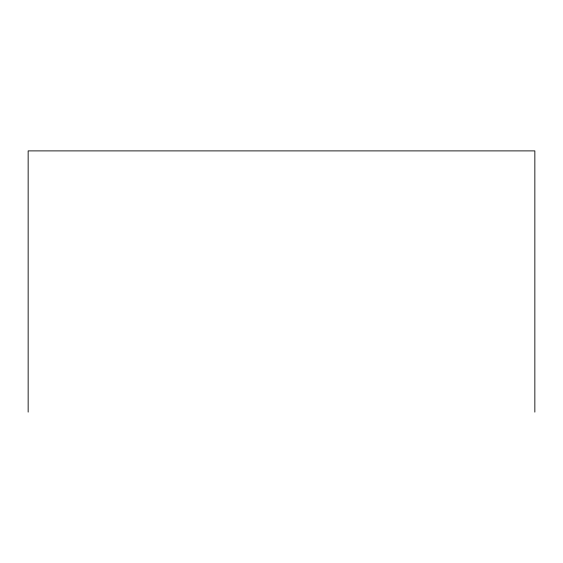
<?xml version="1.0" encoding="UTF-8"?>
<svg xmlns="http://www.w3.org/2000/svg" width="563" height="563" viewBox="0 0 563 563"><rect width="100%" height="100%" fill="white"/><g stroke="black" fill="none" stroke-linecap="round" stroke-linejoin="round"><path stroke-width="0.84" d="M534.85 412.109L534.85 150.891L28.15 150.891L28.15 412.109"/></g></svg>
